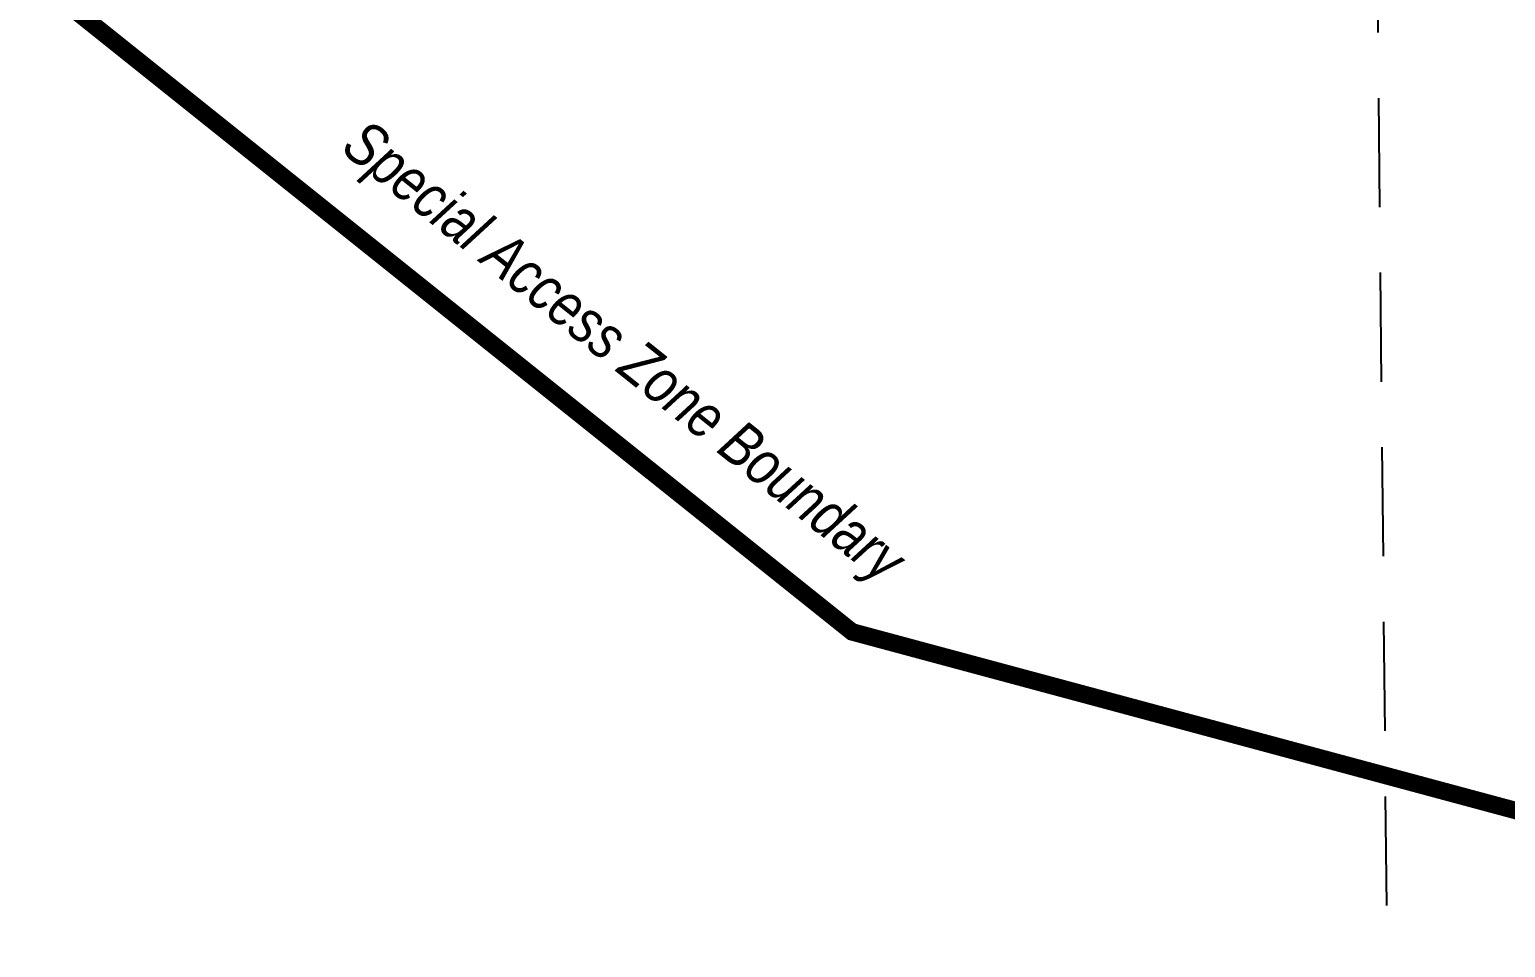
# Model space of a CAD drawing. Extents: x 538089 to 546766, y 6046620 to 6052605.
# Drawn here: x 543235.8 to 543574, y 6047759.4 to 6047969.7 of the extents above; entities that cross this region are included whole.
import ezdxf

# ---------------------------------------------------------------- set-up
doc = ezdxf.new("R2010")
doc.units = 0
doc.header["$LTSCALE"] = 5
doc.linetypes.add('BORDER', pattern=[44.45, 12.7, -6.35, 12.7, -6.35, 0, -6.35])
doc.linetypes.add('foc-LSD', pattern=[8, 5, -3])
doc.layers.add('AS-BOUNDARY', color=131, linetype='BORDER', lineweight=60)
doc.layers.add('L-SECTION-LSD', color=7, linetype='foc-LSD')
doc.styles.add('80L', font='ARIALN.TTF', dxfattribs={"height": 10})

msp = doc.modelspace()

# ---------------------------------------------------------------- linework, layer by layer
at = {"layer": 'AS-BOUNDARY', "const_width": 4.002}
msp.add_lwpolyline([(544873.807, 6047763.61), (544456.15, 6047620.04), (544112.191, 6047646.499), (543424.273, 6047831.707), (543027.397, 6048149.208), (543120.002, 6048493.167), (543089.696, 6048529.967)], dxfattribs=at)
at = {"layer": 'L-SECTION-LSD'}
msp.add_line((543540.283, 6048433.995), (543548.015, 6047629.866), dxfattribs=at)

# ---------------------------------------------------------------- next in the draw order: texts
at = {"layer": 'AS-BOUNDARY', "insert": (543305.274, 6047956.068), "char_height": 10.00525, "attachment_point": 1, "rotation": 321.3402, "style": '80L', "bg_fill": 3, "box_fill_scale": 1.15, "bg_fill_color": 256, "bg_fill_true_color": 256, "bg_fill_transparency": 0}
msp.add_mtext_dynamic_manual_height_columns('\\pi10.054;{\\fArial Narrow|b0|i1|c0|p34;Special Access Zone Boundary}', width=179.28388, gutter_width=50, heights=[0], dxfattribs=at)

doc.saveas('drawing.dxf')
